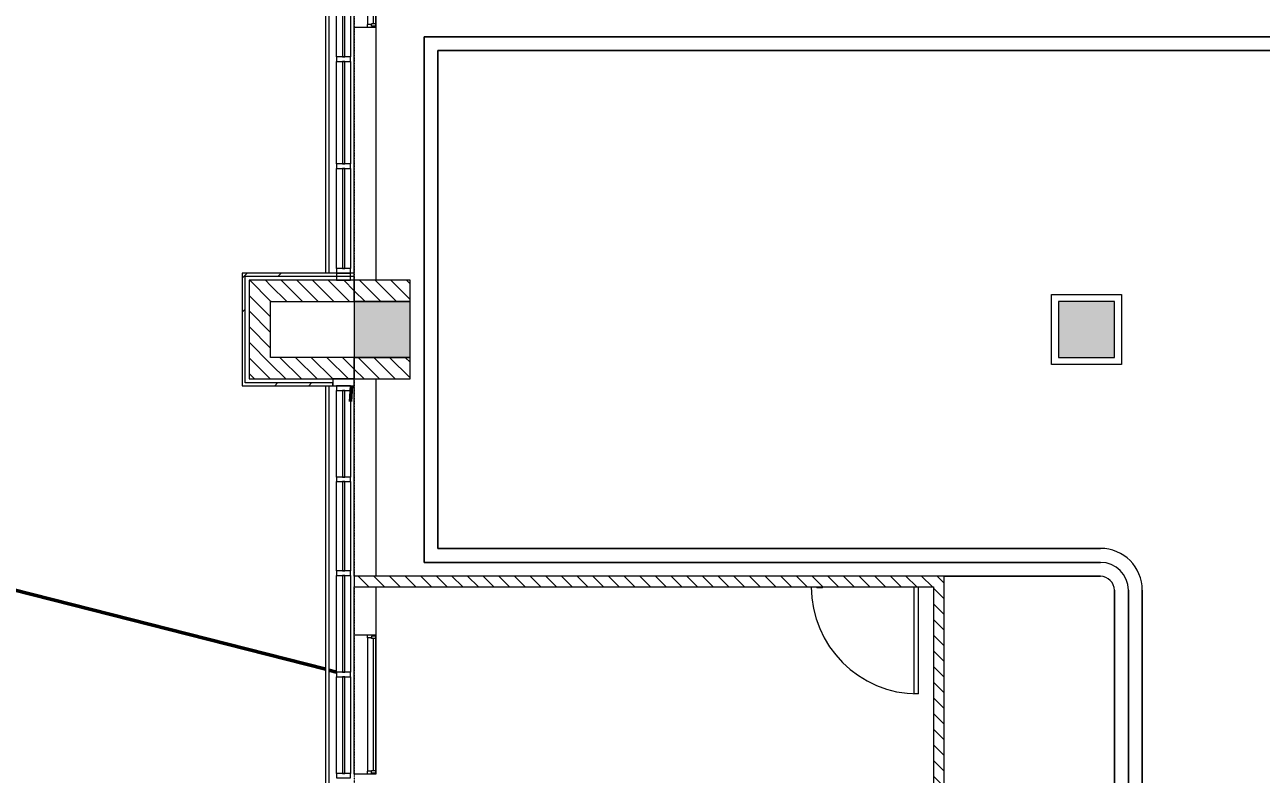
# Model space of a CAD drawing. Header units: millimetres. Extents: x -106145 to 154907, y -84585 to 152038.
# Drawn here: x -18156 to -4856, y -3050 to 5014 of the extents above; entities that cross this region are included whole.
import ezdxf

# ---------------------------------------------------------------- set-up
doc = ezdxf.new("R2010")
doc.units = ezdxf.units.MM
doc.linetypes.add('Cut Out Line _2_', pattern=[2, 1, -1])
for name, color, linetype, lineweight in [('A-ANNO-DIMS', 211, 'Continuous', 9), ('A-ANNO-DIMS-300', 211, 'Continuous', 9), ('A-DETL', 90, 'Continuous', 5), ('A-DOOR', 31, 'Continuous', 5), ('A-FLOR', 192, 'Continuous', 5), ('A-GLAZ', 151, 'Continuous', 5), ('A-GLAZ-CURT', 52, 'Continuous', 5), ('A-GLAZ-CWMG', 51, 'Continuous', 5), ('A-WALL', 113, 'Continuous', 5), ('A-WALL-PATT', 111, 'Continuous', 5), ('C-TOPO-MAJR', 7, 'Continuous', 50), ('S-COLS', 52, 'Continuous', 5)]:
    doc.layers.add(name, color=color, linetype=linetype, lineweight=lineweight)
doc.styles.add('RomanS', font='romans__.ttf', dxfattribs={"width": 0.8, "height": 1200})
doc.dimstyles.new('Diagonal_-_4_mm_RomanS_1', dxfattribs={"dimscale": 304.8, "dimtxt": 1219.023462, "dimasz": 1.476378, "dimexe": 0.984252, "dimexo": 0.0625, "dimgap": 0.19685, "dimtad": 1, "dimdec": 0, "dimzin": 0, "dimdsep": 46, "dimtxsty": 'RomanS', "dimblk1": 'OBLIQUE', "dimblk2": 'OBLIQUE', "dimsah": 1, "dimcen": 0.09, "dimdle": 2.362205, "dimazin": 0, "dimtfac": 1, "dimtdec": 4, "dimtix": 1, "dimtmove": 1, "dimatfit": 3, "dimfxl": 2.362205, "dimfxlon": 1, "dimtvp": 1, "dimtolj": 1, "dimtzin": 0, "dimarcsym": 2})
pattern_1 = [(315, (0, 0), (84.18955, 84.18955), [])]
pattern_2 = [(45, (0, 0), (-754.34, 754.34), []), (45, (0, 1143), (-754.34, 754.34), [])]

# ---------------------------------------------------------------- blocks, each defined once
blk = doc.blocks.new('Rectangular Mullion - 50 x 150mm-10192813-Site Plan')
at = {"layer": 'A-GLAZ-CWMG', "color": 53, "lineweight": 18}
for p, q in [((0, 75), (-50, 75)), ((-50, 75), (-50, -75)), ((0, -75), (0, 75)), ((-50, -75), (0, -75))]:
    blk.add_line(p, q, dxfattribs=at)
blk = doc.blocks.new('Rectangular Mullion - 50 x 150mm-V58-Site Plan')
at = {"layer": 'A-GLAZ-CWMG', "color": 53, "lineweight": 18}
for p, q in [((0, 75), (-50, 75)), ((-50, 75), (-50, -75)), ((0, -75), (0, 75)), ((-50, -75), (0, -75))]:
    blk.add_line(p, q, dxfattribs=at)
blk = doc.blocks.new('M_Door-Passage-Small Slit Vision Panel_Type B - 1_25_Type B-13938694-Site Plan')
at = {"layer": 'A-DOOR', "color": 41}
for p, q in [((-514.125, -63.85), (-514.125, -71.85)), ((-454.125, -71.85), (-514.125, -71.85)), ((-454.125, -71.85), (-454.125, -63.85))]:
    blk.add_line(p, q, dxfattribs=at)
at = {"layer": 'A-DOOR', "color": 121, "lineweight": 9}
for p, q in [((530, -1213.85), (530, -63.85)), ((575, -63.85), (575, -1213.85)), ((575, -1213.85), (530, -1213.85))]:
    blk.add_line(p, q, dxfattribs=at)
at = {"layer": 'A-DOOR', "color": 41}
blk.add_arc((575, -63.85), 1150, 180, 270, dxfattribs=at)
blk = doc.blocks.new('M_Window-Fixed - 1050X1500-9149708-Site Plan')
at = {"layer": 'A-GLAZ', "color": 41}
for p, q in [((-750, 115), (750, 115)), ((-718.25, 26.1), (718.25, 26.1)), ((711.9, 115), (-711.9, 115)), ((750, -115), (-750, -115))]:
    blk.add_line(p, q, dxfattribs=at)
at = {"layer": 'A-GLAZ', "color": 121, "lineweight": 9}
for p, q in [((-750, -115), (-750, 115)), ((-711.9, 115), (-750, 115)), ((-718.25, 26.1), (-750, 26.1)), ((-737.3, 115), (-737.3, 70.55)), ((-737.3, 70.55), (-718.25, 70.55)), ((-711.9, 70.55), (-718.25, 70.55)), ((-718.25, 70.55), (-718.25, 26.1)), ((-711.9, 115), (-711.9, 70.55)), ((711.9, 92.775), (-711.9, 92.775)), ((711.9, 115), (711.9, 70.55)), ((750, 115), (711.9, 115)), ((711.9, 70.55), (718.25, 70.55)), ((718.25, 70.55), (718.25, 26.1)), ((737.3, 70.55), (718.25, 70.55)), ((750, 26.1), (718.25, 26.1)), ((737.3, 115), (737.3, 70.55)), ((750, 115), (750, -115))]:
    blk.add_line(p, q, dxfattribs=at)
blk = doc.blocks.new('glazing frame6 - glazing frame-10203910-Site Plan')
at = {"layer": 'A-GLAZ', "color": 53, "lineweight": 18}
for p, q in [((-14611, -2795), (-14841, -2795)), ((-14841, -2795), (-14841, -2870)), ((-14841, -2870), (-14611, -2870)), ((-14611, -14840), (-14841, -14840)), ((-14841, -14840), (-14841, -14915)), ((-14841, -14915), (-14611, -14915))]:
    blk.add_line(p, q, dxfattribs=at)
at = {"layer": 'A-GLAZ', "color": 61, "lineweight": 18}
for p, q in [((-14611, -2870), (-14611, -2795)), ((-14611, -14915), (-14611, -14840))]:
    blk.add_line(p, q, dxfattribs=at)
blk = doc.blocks.new('glazing frame7 - glazing frame-10207505-Site Plan')
at = {"layer": 'A-GLAZ', "color": 53, "lineweight": 18}
for p, q in [((-14651, 5205), (-14801, 5205)), ((-14801, 5205), (-14801, 5130)), ((-14651, 5130), (-14651, 5205)), ((-14801, 5130), (-14651, 5130)), ((-14651, -1660), (-14801, -1660)), ((-14801, -1660), (-14801, -1735)), ((-14651, -1735), (-14651, -1660)), ((-14801, -1735), (-14651, -1735))]:
    blk.add_line(p, q, dxfattribs=at)
blk = doc.blocks.new('System Panel - Glazed-11324939-Site Plan')
at = {"layer": 'A-GLAZ-CURT', "color": 133, "lineweight": 9}
for p, q in [((466, 13), (-466, 13)), ((-466, 13), (-466, -13)), ((466, -13), (466, 13)), ((-466, -13), (466, -13))]:
    blk.add_line(p, q, dxfattribs=at)
blk = doc.blocks.new('System Panel - Glazed-11324940-Site Plan')
at = {"layer": 'A-GLAZ-CURT', "color": 133, "lineweight": 9}
for p, q in [((479, 13), (-479, 13)), ((-479, 13), (-479, -13)), ((479, -13), (479, 13)), ((-479, -13), (479, -13))]:
    blk.add_line(p, q, dxfattribs=at)
blk = doc.blocks.new('System Panel - Glazed-10195712-Site Plan')
at = {"layer": 'A-GLAZ-CURT', "color": 133, "lineweight": 9}
for p, q in [((520, 12.5), (-520, 12.5)), ((-520, 12.5), (-520, -12.5)), ((520, -12.5), (520, 12.5)), ((-520, -12.5), (520, -12.5))]:
    blk.add_line(p, q, dxfattribs=at)
blk = doc.blocks.new('Rectangular Mullion - 50 x 150mm-11324908-Site Plan')
at = {"layer": 'A-GLAZ-CWMG', "color": 253}
for p, q in [((-14801, 148), (-14801, 1080)), ((-14651, 1080), (-14651, 148))]:
    blk.add_line(p, q, dxfattribs=at)
blk = doc.blocks.new('Rectangular Mullion - 50 x 150mm-11324911-Site Plan')
at = {"layer": 'A-GLAZ-CWMG', "color": 253}
for p, q in [((-14801, -860), (-14801, 98)), ((-14651, 98), (-14651, -860))]:
    blk.add_line(p, q, dxfattribs=at)
blk = doc.blocks.new('Rectangular Mullion - 50 x 150mm-10195707-Site Plan')
at = {"layer": 'A-GLAZ-CWMG', "color": 253}
for p, q in [((25199, 55940), (25199, 56980)), ((25349, 56980), (25349, 55940))]:
    blk.add_line(p, q, dxfattribs=at)
blk = doc.blocks.new('Rectangular Mullion - 50 x 150mm-V53-Site Plan')
at = {"layer": 'A-GLAZ-CWMG', "color": 53, "lineweight": 18}
for p, q in [((-25, 75), (25, 75)), ((-25, -75), (-25, 75)), ((25, 75), (25, -75)), ((25, -75), (-25, -75))]:
    blk.add_line(p, q, dxfattribs=at)
blk = doc.blocks.new('System Panel - Glazed-11325044-Site Plan')
at = {"layer": 'A-GLAZ-CURT', "color": 133, "lineweight": 9}
for p, q in [((538.125, 12.5), (-538.125, 12.5)), ((-538.125, 12.5), (-538.125, -12.5)), ((538.125, -12.5), (538.125, 12.5)), ((-538.125, -12.5), (538.125, -12.5))]:
    blk.add_line(p, q, dxfattribs=at)
blk = doc.blocks.new('System Panel - Glazed-11325045-Site Plan')
at = {"layer": 'A-GLAZ-CURT', "color": 133, "lineweight": 9}
for p, q in [((550.625, 12.5), (-550.625, 12.5)), ((-550.625, 12.5), (-550.625, -12.5)), ((550.625, -12.5), (550.625, 12.5)), ((-550.625, -12.5), (550.625, -12.5))]:
    blk.add_line(p, q, dxfattribs=at)
blk = doc.blocks.new('System Panel - Glazed-V76-Site Plan')
at = {"layer": 'A-GLAZ-CURT', "color": 133, "lineweight": 9}
for p, q in [((520, 12.5), (-520, 12.5)), ((-520, 12.5), (-520, -12.5)), ((520, -12.5), (520, 12.5)), ((-520, -12.5), (520, -12.5))]:
    blk.add_line(p, q, dxfattribs=at)
blk = doc.blocks.new('Rectangular Mullion - 50 x 150mm-11325016-Site Plan')
at = {"layer": 'A-GLAZ-CWMG', "color": 253}
for p, q in [((-14801, 2390), (-14801, 3466)), ((-14651, 3466), (-14651, 2390))]:
    blk.add_line(p, q, dxfattribs=at)
blk = doc.blocks.new('Rectangular Mullion - 50 x 150mm-11325019-Site Plan')
at = {"layer": 'A-GLAZ-CWMG', "color": 253}
for p, q in [((-14801, 3516), (-14801, 4618)), ((-14651, 4618), (-14651, 3516))]:
    blk.add_line(p, q, dxfattribs=at)
blk = doc.blocks.new('Rectangular Mullion - 50 x 150mm-V78-Site Plan')
at = {"layer": 'A-GLAZ-CWMG', "color": 53, "lineweight": 18}
for p, q in [((-25, 75), (25, 75)), ((-25, -75), (-25, 75)), ((25, 75), (25, -75)), ((25, -75), (-25, -75))]:
    blk.add_line(p, q, dxfattribs=at)
blk = doc.blocks.new('MM-HOSPITAL A _ B BLOCK-2022_11_05_CENTRAL_rvt-1-Site Plan')
at = {"layer": 'A-WALL-PATT'}
h = blk.add_hatch(dxfattribs=at)
h.set_pattern_fill('FP_20', color=41, style=0, pattern_type=2)
h.set_pattern_definition(pattern_2)
h.paths.add_polyline_path([(-15816, 1130), (-15786, 1130), (-15786, 2340), (-15816, 2340)], flags=0)
h = blk.add_hatch(dxfattribs=at)
h.set_pattern_fill('FP_20', color=41, style=0, pattern_type=2)
h.set_pattern_definition(pattern_2)
h.paths.add_polyline_path([(-14611, 2310), (-14611, 2340), (-15786, 2340), (-15786, 2310), (-14896, 2310)], flags=0)
h = blk.add_hatch(dxfattribs=at)
h.set_pattern_fill('FP_19', color=90, style=0, pattern_type=2)
h.set_pattern_definition(pattern_1)
h.paths.add_polyline_path([(-15741, 1205), (-15511, 1205), (-15511, 2265), (-15741, 2265)], flags=0)
h = blk.add_hatch(dxfattribs=at)
h.set_pattern_fill('FP_19', color=90, style=0, pattern_type=2)
h.set_pattern_definition(pattern_1)
h.paths.add_polyline_path([(-14896, 2035), (-14611, 2035), (-14611, 2265), (-15511, 2265), (-15511, 2035)], flags=0)
h = blk.add_hatch(dxfattribs=at)
h.set_pattern_fill('FP_19', color=90, style=0, pattern_type=2)
h.set_pattern_definition(pattern_1)
h.paths.add_polyline_path([(-14011, 2035), (-14011, 2265), (-14611, 2265), (-14611, 2035)], flags=0)
h = blk.add_hatch(dxfattribs=at)
h.set_pattern_fill('FP_19', color=90, style=0, pattern_type=2)
h.set_pattern_definition(pattern_1)
h.paths.add_polyline_path([(-15511, 1205), (-14611, 1205), (-14611, 1435), (-15511, 1435)], flags=0)
h = blk.add_hatch(dxfattribs=at)
h.set_pattern_fill('FP_19', color=90, style=0, pattern_type=2)
h.set_pattern_definition(pattern_1)
h.paths.add_polyline_path([(-14611, 1205), (-14011, 1205), (-14011, 1435), (-14611, 1435)], flags=0)
h = blk.add_hatch(dxfattribs=at)
h.set_pattern_fill('FP_20', color=41, style=0, pattern_type=2)
h.set_pattern_definition(pattern_2)
h.paths.add_polyline_path([(-15786, 1130), (-14841, 1130), (-14841, 1160), (-15786, 1160)], flags=0)
h = blk.add_hatch(dxfattribs=at)
h.set_pattern_fill('FP_19', color=90, style=0, pattern_type=2)
h.set_pattern_definition(pattern_1)
h.paths.add_polyline_path([(-14381, -1035), (-14381, -920), (-14611, -920), (-14611, -1035)], flags=0)
h = blk.add_hatch(dxfattribs=at)
h.set_pattern_fill('FP_19', color=90, style=0, pattern_type=2)
h.set_pattern_definition(pattern_1)
h.paths.add_polyline_path([(-13846, -1035), (-8266, -1035), (-8266, -920), (-14381, -920), (-14381, -1035)], flags=0)
h = blk.add_hatch(dxfattribs=at)
h.set_pattern_fill('FP_19', color=90, style=0, pattern_type=2)
h.set_pattern_definition(pattern_1)
h.paths.add_polyline_path([(-8266, -6105), (-8266, -1035), (-8381, -1035), (-8381, -6105)], flags=0)
at = {"layer": 'S-COLS'}
for points in [[(-14611, 1435), (-14011, 1435), (-14011, 2035), (-14611, 2035), (-14611, 1758)], [(-7036, 1435), (-6436, 1435), (-6436, 2035), (-7036, 2035)]]:
    blk.add_hatch(color=256, dxfattribs=at).paths.add_polyline_path(points, flags=0)
at = {"layer": 'A-FLOR', "color": 41}
for p, q in [((5939, 4885), (-13861, 4885)), ((-13861, 4885), (-13861, -770)), ((-13861, -770), (-13861, 4885)), ((-13861, 4885), (5939, 4885)), ((-13711, -620), (-13711, 4735)), ((-13711, 4735), (6089, 4735)), ((6089, 4735), (-13711, 4735)), ((-13711, 4735), (-13711, -620)), ((-6586, -620), (-13711, -620)), ((-13711, -620), (-6586, -620)), ((-13861, -770), (-6586, -770)), ((-6586, -770), (-13861, -770)), ((-6586, -920), (-8266, -920)), ((-8266, -920), (-6586, -920)), ((-6436, -5735), (-6436, -1070)), ((-6436, -1070), (-6436, -5735)), ((-6286, -1070), (-6286, -6185)), ((-6286, -6185), (-6286, -1070)), ((-6136, -6185), (-6136, -1070)), ((-6136, -1070), (-6136, -6185))]:
    blk.add_line(p, q, dxfattribs=at)
at = {"layer": 'A-FLOR', "color": 253}
for p, q in [((-15511, 2265), (-15741, 2265)), ((-15511, 1205), (-14841, 1205))]:
    blk.add_line(p, q, dxfattribs=at)
at = {"layer": 'A-FLOR', "color": 41}
for radius, start in [(450, 0), (450, 360), (300, 0), (300, 360), (150, 0), (150, 0)]:
    blk.add_arc((-6586, -1070), radius, start, 90, dxfattribs=at)
at = {"layer": 'A-WALL', "color": 253}
for p, q in [((-14916, 2340), (-14916, 9130)), ((-14886, 9130), (-14886, 2340)), ((-14916, -6335), (-14916, 1130)), ((-14886, 1130), (-14886, -6335))]:
    blk.add_line(p, q, dxfattribs=at)
at = {"layer": 'A-WALL', "color": 41}
for p, q in [((-14611, 2340), (-14611, 4985)), ((-14381, 4985), (-14381, 2265)), ((-14611, 2265), (-14611, 2310)), ((-14381, 1205), (-14381, -920)), ((-14611, -920), (-14611, 1130)), ((-14611, -1550), (-14611, -1035)), ((-14381, -1035), (-14381, -1550))]:
    blk.add_line(p, q, dxfattribs=at)
at = {"layer": 'A-WALL', "color": 53, "lineweight": 18}
for p, q in [((-15816, 2340), (-15816, 1130)), ((-15786, 2340), (-15816, 2340)), ((-14611, 2340), (-15786, 2340)), ((-15786, 1160), (-15786, 2310)), ((-15786, 2310), (-14611, 2310)), ((-15511, 2265), (-15741, 2265)), ((-15741, 2265), (-15741, 1205)), ((-14611, 2265), (-15511, 2265)), ((-15511, 2035), (-14611, 2035)), ((-15511, 1435), (-15511, 2035)), ((-14611, 1435), (-15511, 1435)), ((-15741, 1205), (-15511, 1205)), ((-15511, 1205), (-14611, 1205)), ((-15816, 1130), (-15786, 1130)), ((-14841, 1160), (-15786, 1160)), ((-15786, 1130), (-14841, 1130)), ((-14841, 1130), (-14841, 1160))]:
    blk.add_line(p, q, dxfattribs=at)
at = {"layer": 'A-WALL', "color": 61, "lineweight": 18}
for p, q in [((-14611, 2310), (-14611, 2340)), ((-14611, 2035), (-14611, 2265)), ((-14011, 2265), (-14611, 2265)), ((-14611, 2265), (-14611, 2035)), ((-14011, 2035), (-14011, 2265)), ((-14611, 2035), (-14011, 2035)), ((-14611, 1205), (-14611, 1435)), ((-14011, 1435), (-14611, 1435)), ((-14611, 1435), (-14611, 1205)), ((-14011, 1205), (-14011, 1435)), ((-14611, 1205), (-14011, 1205)), ((-14381, -920), (-14611, -920)), ((-14611, -920), (-14611, -1035)), ((-8266, -920), (-14381, -920)), ((-8266, -1035), (-8266, -920)), ((-14611, -1035), (-14381, -1035)), ((-14381, -1035), (-8381, -1035)), ((-8381, -1035), (-8381, -6105)), ((-8266, -6105), (-8266, -1035))]:
    blk.add_line(p, q, dxfattribs=at)
at = {"layer": 'S-COLS', "color": 41}
for p, q in [((-14011, 2035), (-14611, 2035)), ((-14611, 2035), (-14611, 1435)), ((-14011, 1435), (-14011, 2035)), ((-7111, 1360), (-7111, 2110)), ((-7111, 2110), (-6361, 2110)), ((-6436, 2035), (-7036, 2035)), ((-7036, 2035), (-7036, 1435)), ((-6436, 1435), (-6436, 2035)), ((-6361, 2110), (-6361, 1360)), ((-14611, 1435), (-14011, 1435)), ((-6361, 1360), (-7111, 1360)), ((-7036, 1435), (-6436, 1435))]:
    blk.add_line(p, q, dxfattribs=at)
at = {"color": 253, "lineweight": 5}
for name, p in [('glazing frame7 - glazing frame-10207505-Site Plan', (0, 4000)), ('Rectangular Mullion - 50 x 150mm-11325019-Site Plan', (0, 0)), ('Rectangular Mullion - 50 x 150mm-11325016-Site Plan', (0, 0)), ('glazing frame6 - glazing frame-10203910-Site Plan', (0, 4000)), ('Rectangular Mullion - 50 x 150mm-11324908-Site Plan', (0, 0)), ('Rectangular Mullion - 50 x 150mm-11324911-Site Plan', (0, 0)), ('Rectangular Mullion - 50 x 150mm-10195707-Site Plan', (-40000, -57890)), ('M_Door-Passage-Small Slit Vision Panel_Type B - 1_25_Type B-13938694-Site Plan', (-9121, -971)), ('Rectangular Mullion - 50 x 150mm-10195707-Site Plan', (-40000, -58980))]:
    blk.add_blockref(name, p, dxfattribs=at)
for name, p, rotation in [('M_Window-Fixed - 1050X1500-9149708-Site Plan', (-14496, 5735), 270.0000000000001), ('Rectangular Mullion - 50 x 150mm-10195707-Site Plan', (10547, 61648), 180), ('System Panel - Glazed-V76-Site Plan', (-14726, 5188), 89.99999999999991), ('System Panel - Glazed-11325045-Site Plan', (-14726, 4067), 89.99999999999991), ('System Panel - Glazed-11325044-Site Plan', (-14726, 2928), 89.99999999999991), ('Rectangular Mullion - 50 x 150mm-V58-Site Plan', (-14726, 2340), 269.9999999999999), ('Rectangular Mullion - 50 x 150mm-10192813-Site Plan', (-14726, 1130), 89.9999999999999), ('System Panel - Glazed-11324939-Site Plan', (-14726, 614), 269.9999999999999), ('System Panel - Glazed-11324940-Site Plan', (-14726, -381), 269.9999999999999), ('System Panel - Glazed-10195712-Site Plan', (-14726, -1430), 269.9999999999999), ('M_Window-Fixed - 1050X1500-9149708-Site Plan', (-14496, -2300), 270.0000000000001), ('System Panel - Glazed-10195712-Site Plan', (-14726, -2520), 269.9999999999999)]:
    blk.add_blockref(name, p, dxfattribs=dict(at, rotation=rotation))
at = {"color": 253, "lineweight": 5, "extrusion": (0, 0, -1)}
for name, p, rotation in [('Rectangular Mullion - 50 x 150mm-V78-Site Plan', (14726, 4643), 90.00000000000007), ('Rectangular Mullion - 50 x 150mm-V78-Site Plan', (14726, 3491), 90.00000000000007), ('Rectangular Mullion - 50 x 150mm-V53-Site Plan', (14726, 123), 270.0000000000001), ('Rectangular Mullion - 50 x 150mm-V53-Site Plan', (14726, -885), 270.0000000000001), ('Rectangular Mullion - 50 x 150mm-V53-Site Plan', (14726, -1975), 270.0000000000001), ('Rectangular Mullion - 50 x 150mm-V53-Site Plan', (14726, -3065), 270.0000000000001)]:
    blk.add_blockref(name, p, dxfattribs=dict(at, rotation=rotation))
blk = doc.blocks.new('DIMBLOCK6-Site Plan')
at = {"layer": 'A-ANNO-DIMS-300', "transparency": 16777216}
for p, q in [((-16667, -35004), (-16667, -13545)), ((-11666, -14265), (-16967, -14265)), ((-16667, -14265), (-11666, -14265)), ((-17387, -34284), (-16367, -34284)), ((-16667, -34284), (-17387, -34284))]:
    blk.add_line(p, q, dxfattribs=at)
at = {"layer": 'A-ANNO-DIMS-300', "lineweight": 35, "transparency": 16777216}
for p, q in [((-16667, -14265), (-16892, -14040)), ((-16667, -14265), (-16442, -14490)), ((-16667, -34284), (-16892, -34059)), ((-16667, -34284), (-16442, -34509))]:
    blk.add_line(p, q, dxfattribs=at)
at = {"layer": 'A-ANNO-DIMS-300', "transparency": 16777216}
blk.add_ellipse((-16667, -7684), major_axis=(0, 16591), ratio=0.611088, start_param=1.570796, end_param=3.141593, dxfattribs=at)
at = {"layer": 'A-ANNO-DIMS-300', "color": 0, "transparency": 16777216, "char_height": 1200, "attachment_point": 1, "rotation": 90, "line_spacing_factor": 0.983083, "style": 'RomanS'}
for s, insert, width in [('FROM FACE OF COL. AA-2', (-26453, -15519), 24231.04), ('20019', (-28419, -7684), 5426.62)]:
    blk.add_mtext(s, dxfattribs=dict(at, insert=insert, width=width))
blk = doc.blocks.new('_Oblique')
at = {"color": 0, "linetype": 'ByBlock', "lineweight": -2}
blk.add_line((-0.5, -0.5), (0.5, 0.5), dxfattribs=at)

msp = doc.modelspace()

# ---------------------------------------------------------------- block references
at = {"lineweight": 5}
msp.add_blockref('MM-HOSPITAL A _ B BLOCK-2022_11_05_CENTRAL_rvt-1-Site Plan', (0, 0), dxfattribs=at)

# ---------------------------------------------------------------- next in the draw order: linework, layer by layer
at = {"layer": 'A-DETL', "linetype": 'Cut Out Line _2_'}
msp.add_line((-14611.25, 65735.05), (-14611.25, -14264.95), dxfattribs=at)
at = {"layer": 'C-TOPO-MAJR'}
for p, q in [((-14651.26, 959.21), (-14642.45, 1130.05)), ((-21289.6, -298.05), (-14916.26, -1920.67)), ((-14886.26, -1928.31), (-14801.26, -1949.95))]:
    msp.add_line(p, q, dxfattribs=at)

# ---------------------------------------------------------------- next in the draw order: dimensions: what is measured, and where the dimension line sits
at = {"layer": 'A-ANNO-DIMS'}
dim = msp.add_linear_dim(base=(-16667.42, -14264.95), p1=(-17387.42, -34284.12), p2=(-11665.59, -14264.95), angle=90, text='<>\\XFROM FACE OF COL. AA-2', dimstyle='Diagonal_-_4_mm_RomanS_1', override={"dimpost": '<>', "dimfxl": 20820.819424}, dxfattribs=at)
dim.commit()
dim.dimension.update_dxf_attribs({"geometry": 'DIMBLOCK6-Site Plan', "text_midpoint": (-26818.83, -7683.61), "dimtype": 160, "text_rotation": 90})

doc.saveas('drawing.dxf')
